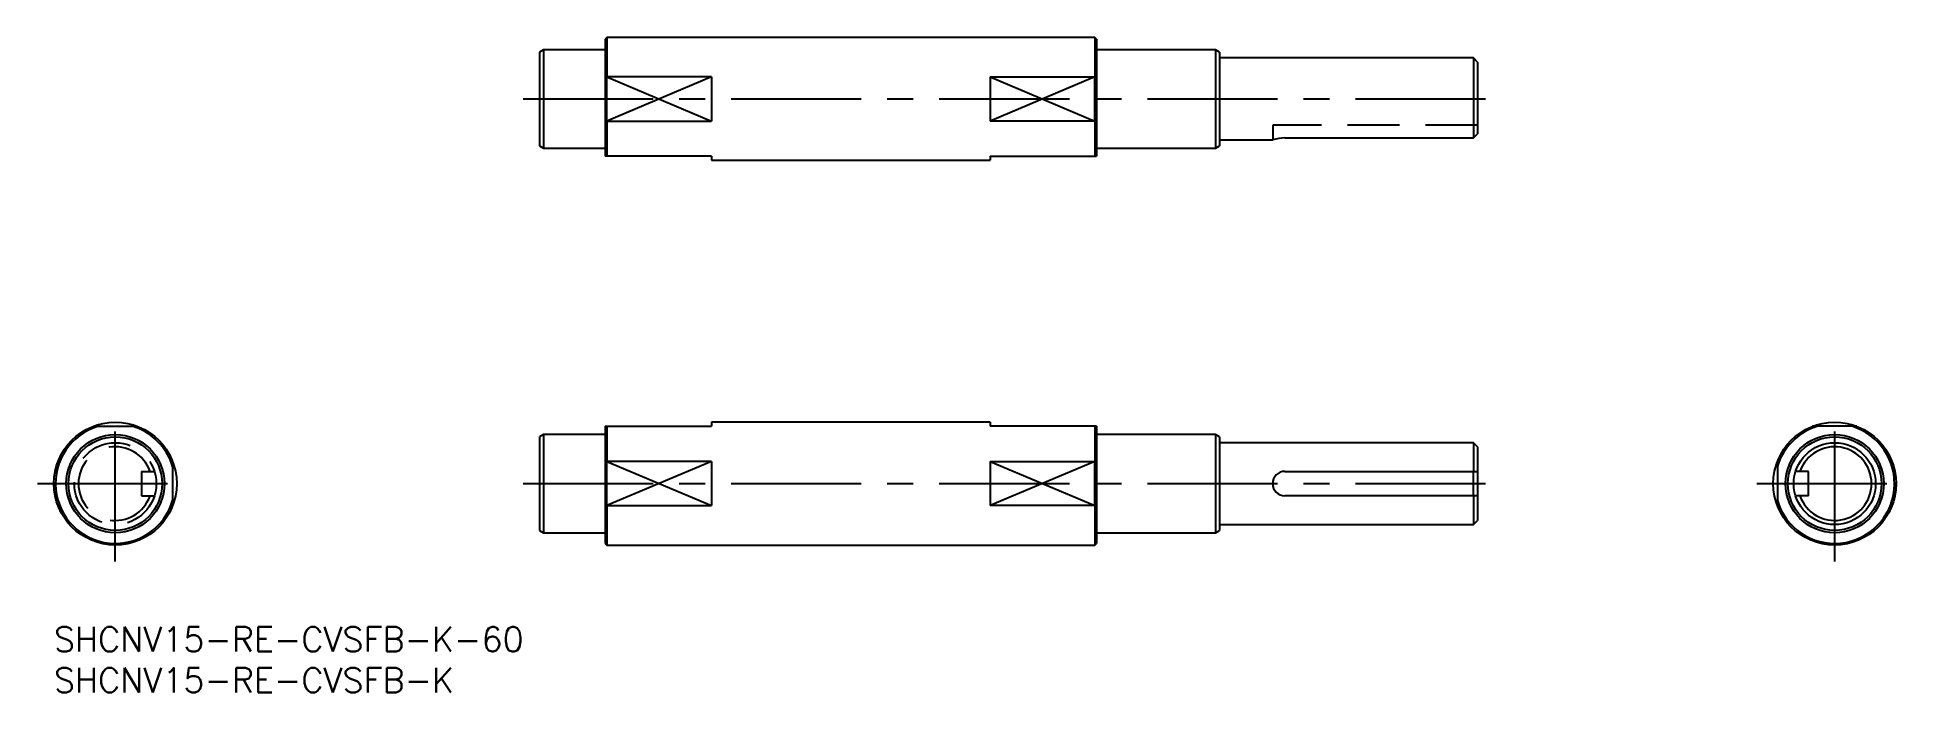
# Model space of a CAD drawing. Extents: x -2 to 227, y -8 to 72.
import ezdxf

# ---------------------------------------------------------------- set-up
doc = ezdxf.new("R2010")
doc.units = 0
doc.header["$LTSCALE"] = 0.5
doc.linetypes.add('CENTER', pattern=[50.8, 31.75, -6.35, 6.35, -6.35])
doc.linetypes.add('DASHED', pattern=[19.05, 12.7, -6.35])
for name, color, linetype in [('MSM_CENTER', 1, 'CENTER'), ('MSM_CONTINUOUS', 7, 'CONTINUOUS'), ('MSM_DASHED', 4, 'DASHED'), ('MSM_NARROW', 5, 'CONTINUOUS'), ('MSM_PART_NUMBER', 7, 'CONTINUOUS')]:
    doc.layers.add(name, color=color, linetype=linetype)
doc.styles.get("Standard").update_dxf_attribs({"font": 'txt.shx', "height": 2, "bigfont": 'bigfont.shx'})

# ---------------------------------------------------------------- blocks, each defined once
blk = doc.blocks.new('*U69')
at = {"layer": 'MSM_PART_NUMBER'}
blk.add_text('SHCNV15-RE-CVSFB-K-60', height=3, dxfattribs=at).set_placement((0, -3))
blk = doc.blocks.new('*U70')
at = {"layer": 'MSM_PART_NUMBER'}
blk.add_text('SHCNV15-RE-CVSFB-K', height=3, dxfattribs=at).set_placement((0, -8))

msp = doc.modelspace()

# ---------------------------------------------------------------- linework, layer by layer
at = {"layer": 'MSM_CENTER'}
for p, q in [((57.29, 64.47), (175.79, 64.47)), ((7.5, 8), (7.5, 27)), ((217.4, 8), (217.4, 27)), ((-2, 17.5), (17, 17.5)), ((57.29, 17.5), (175.79, 17.5)), ((207.9, 17.5), (226.9, 17.5))]:
    msp.add_line(p, q, dxfattribs=at)
at = {"layer": 'MSM_CONTINUOUS'}
for p, q in [((67.49, 71.97), (67.29, 71.77)), ((67.29, 71.77), (67.29, 57.47)), ((127.09, 71.97), (67.49, 71.97)), ((67.49, 71.97), (67.49, 67.16)), ((127.29, 71.77), (127.09, 71.97)), ((127.09, 71.97), (127.09, 67.16)), ((127.29, 71.77), (127.29, 57.47)), ((59.79, 70.47), (59.29, 70.18)), ((59.29, 70.18), (59.29, 58.75)), ((67.29, 70.47), (59.79, 70.47)), ((59.79, 70.47), (59.79, 58.47)), ((141.79, 70.47), (127.29, 70.47)), ((142.29, 70.18), (141.79, 70.47)), ((141.79, 70.47), (141.79, 58.47)), ((142.29, 70.18), (142.29, 58.75)), ((173.29, 69.47), (142.29, 69.47)), ((173.79, 68.97), (173.29, 69.47)), ((173.29, 69.47), (173.29, 59.7)), ((173.79, 68.97), (173.79, 60.22)), ((67.49, 67.16), (67.29, 66.54)), ((80.29, 67.16), (67.49, 67.16)), ((80.29, 67.16), (80.29, 61.77)), ((114.29, 67.16), (114.29, 61.77)), ((114.29, 67.16), (127.09, 67.16)), ((127.09, 67.16), (127.29, 66.54)), ((67.29, 62.39), (67.49, 61.77)), ((127.29, 62.39), (127.09, 61.77)), ((67.49, 61.77), (80.29, 61.77)), ((67.49, 61.77), (67.49, 57.47)), ((127.09, 61.77), (114.29, 61.77)), ((127.09, 61.77), (127.09, 57.47)), ((150.29, 59.7), (173.29, 59.7)), ((173.29, 59.7), (173.79, 60.22)), ((59.29, 58.75), (59.79, 58.47)), ((59.79, 58.47), (67.29, 58.47)), ((80.29, 57.47), (67.29, 57.47)), ((80.29, 57.47), (80.29, 56.97)), ((114.29, 57.47), (127.29, 57.47)), ((114.29, 57.47), (114.29, 56.97)), ((127.29, 58.47), (141.79, 58.47)), ((141.79, 58.47), (142.29, 58.75)), ((142.29, 59.47), (148.8, 59.47)), ((80.29, 56.97), (114.29, 56.97)), ((4.81, 24.5), (10.19, 24.5)), ((59.79, 23.5), (59.29, 23.21)), ((59.29, 23.21), (59.29, 11.79)), ((67.29, 23.5), (59.79, 23.5)), ((59.79, 23.5), (59.79, 11.5)), ((67.29, 24.5), (80.29, 24.5)), ((67.29, 24.5), (67.29, 10.2)), ((67.49, 24.5), (67.49, 20.19)), ((114.29, 25), (80.29, 25)), ((80.29, 25), (80.29, 24.5)), ((114.29, 25), (114.29, 24.5)), ((127.29, 24.5), (114.29, 24.5)), ((127.09, 24.5), (127.09, 20.19)), ((127.29, 24.5), (127.29, 10.2)), ((141.79, 23.5), (127.29, 23.5)), ((142.29, 23.21), (141.79, 23.5)), ((141.79, 23.5), (141.79, 11.5)), ((142.29, 23.21), (142.29, 11.79)), ((220.09, 24.5), (214.71, 24.5)), ((173.29, 22.5), (142.29, 22.5)), ((173.79, 22), (173.29, 22.5)), ((173.29, 22.5), (173.29, 19)), ((173.79, 22), (173.79, 13)), ((14.5, 20.19), (14.5, 14.81)), ((67.49, 20.19), (67.29, 19.57)), ((80.29, 20.19), (67.49, 20.19)), ((80.29, 20.19), (80.29, 14.81)), ((114.29, 20.19), (114.29, 14.81)), ((114.29, 20.19), (127.09, 20.19)), ((127.09, 20.19), (127.29, 19.57)), ((150.29, 19), (173.79, 19)), ((210.4, 20.19), (210.4, 14.81)), ((214.2, 19), (212.63, 19)), ((214.2, 16), (214.2, 19)), ((67.29, 15.43), (67.49, 14.81)), ((67.49, 14.81), (80.29, 14.81)), ((67.49, 14.81), (67.49, 10)), ((127.09, 14.81), (114.29, 14.81)), ((127.29, 15.43), (127.09, 14.81)), ((127.09, 14.81), (127.09, 10)), ((173.79, 16), (150.29, 16)), ((173.29, 16), (173.29, 12.5)), ((214.2, 16), (212.63, 16)), ((59.29, 11.79), (59.79, 11.5)), ((59.79, 11.5), (67.29, 11.5)), ((127.29, 11.5), (141.79, 11.5)), ((141.79, 11.5), (142.29, 11.79)), ((142.29, 12.5), (173.29, 12.5)), ((173.29, 12.5), (173.79, 13)), ((67.29, 10.2), (67.49, 10)), ((67.49, 10), (127.09, 10)), ((127.09, 10), (127.29, 10.2))]:
    msp.add_line(p, q, dxfattribs=at)
for centre, radius in [((7.5, 17.5), 7.5), ((7.5, 17.5), 6), ((7.5, 17.5), 5.71), ((217.4, 17.5), 7.5), ((217.4, 17.5), 6), ((217.4, 17.5), 5.71), ((217.4, 17.5), 5)]:
    msp.add_circle(centre, radius, dxfattribs=at)
for centre, radius, start, end in [((150.31, 54.6), 5.1, 90.2279, 107.2912), ((7.5, 17.5), 7.3, 106.483, 343.517), ((7.5, 17.5), 7.3, 16.483, 73.517), ((217.4, 17.5), 7.3, 106.483, 163.517), ((217.4, 17.5), 7.3, 196.483, 73.517), ((217.4, 17.5), 4.5, 199.4712, 160.5288), ((150.29, 17.5), 1.5, 90, 270)]:
    msp.add_arc(centre, radius, start, end, dxfattribs=at)
at = {"layer": 'MSM_DASHED'}
for p, q in [((67.49, 61.77), (67.49, 67.16)), ((127.09, 61.77), (127.09, 67.16)), ((173.79, 61.27), (148.79, 61.27)), ((148.79, 61.27), (148.79, 59.47)), ((10.7, 19), (10.7, 16)), ((10.7, 19), (12.27, 19)), ((67.49, 14.81), (67.49, 20.19)), ((127.09, 14.81), (127.09, 20.19)), ((173.29, 16), (173.29, 19)), ((10.7, 16), (12.27, 16))]:
    msp.add_line(p, q, dxfattribs=at)
msp.add_circle((7.5, 17.5), 5, dxfattribs=at)
msp.add_arc((7.5, 17.5), 4.5, 19.4712, 340.5288, dxfattribs=at)
at = {"layer": 'MSM_NARROW'}
for p, q in [((67.49, 67.16), (80.29, 61.77)), ((80.29, 67.16), (67.49, 61.77)), ((114.29, 67.16), (127.09, 61.77)), ((127.09, 67.16), (114.29, 61.77)), ((67.49, 20.19), (80.29, 14.81)), ((80.29, 20.19), (67.49, 14.81)), ((114.29, 20.19), (127.09, 14.81)), ((127.09, 20.19), (114.29, 14.81))]:
    msp.add_line(p, q, dxfattribs=at)

# ---------------------------------------------------------------- block references
at = {"layer": 'MSM_CONTINUOUS'}
for name in ['*U69', '*U70']:
    msp.add_blockref(name, (0, 0), dxfattribs=at)

doc.saveas('drawing.dxf')
